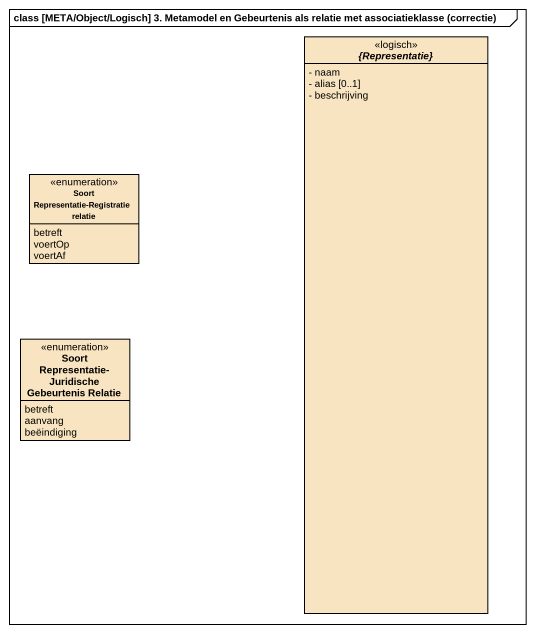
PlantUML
@startuml
mainframe class [META/Object/Logisch] 3. Metamodel en Gebeurtenis als relatie met associatieklasse (correctie)
hide circle
hide empty members
skinparam classAttributeIconSize 0
abstract class "{Representatie}" as Representatie <<logisch>> #F8E4C0 {
  - naam
  - alias [0..1]
  - beschrijving
}
enum "Soort Representatie-Registratie relatie" as Soort_Representatie #F8E4C0 {
  betreft
  voertOp
  voertAf
}
enum "Soort Representatie-JuridischeGebeurtenis Relatie" as Soort_Representatie_2 #F8E4C0 {
  betreft
  aanvang
  beëindiging
}
@enduml
